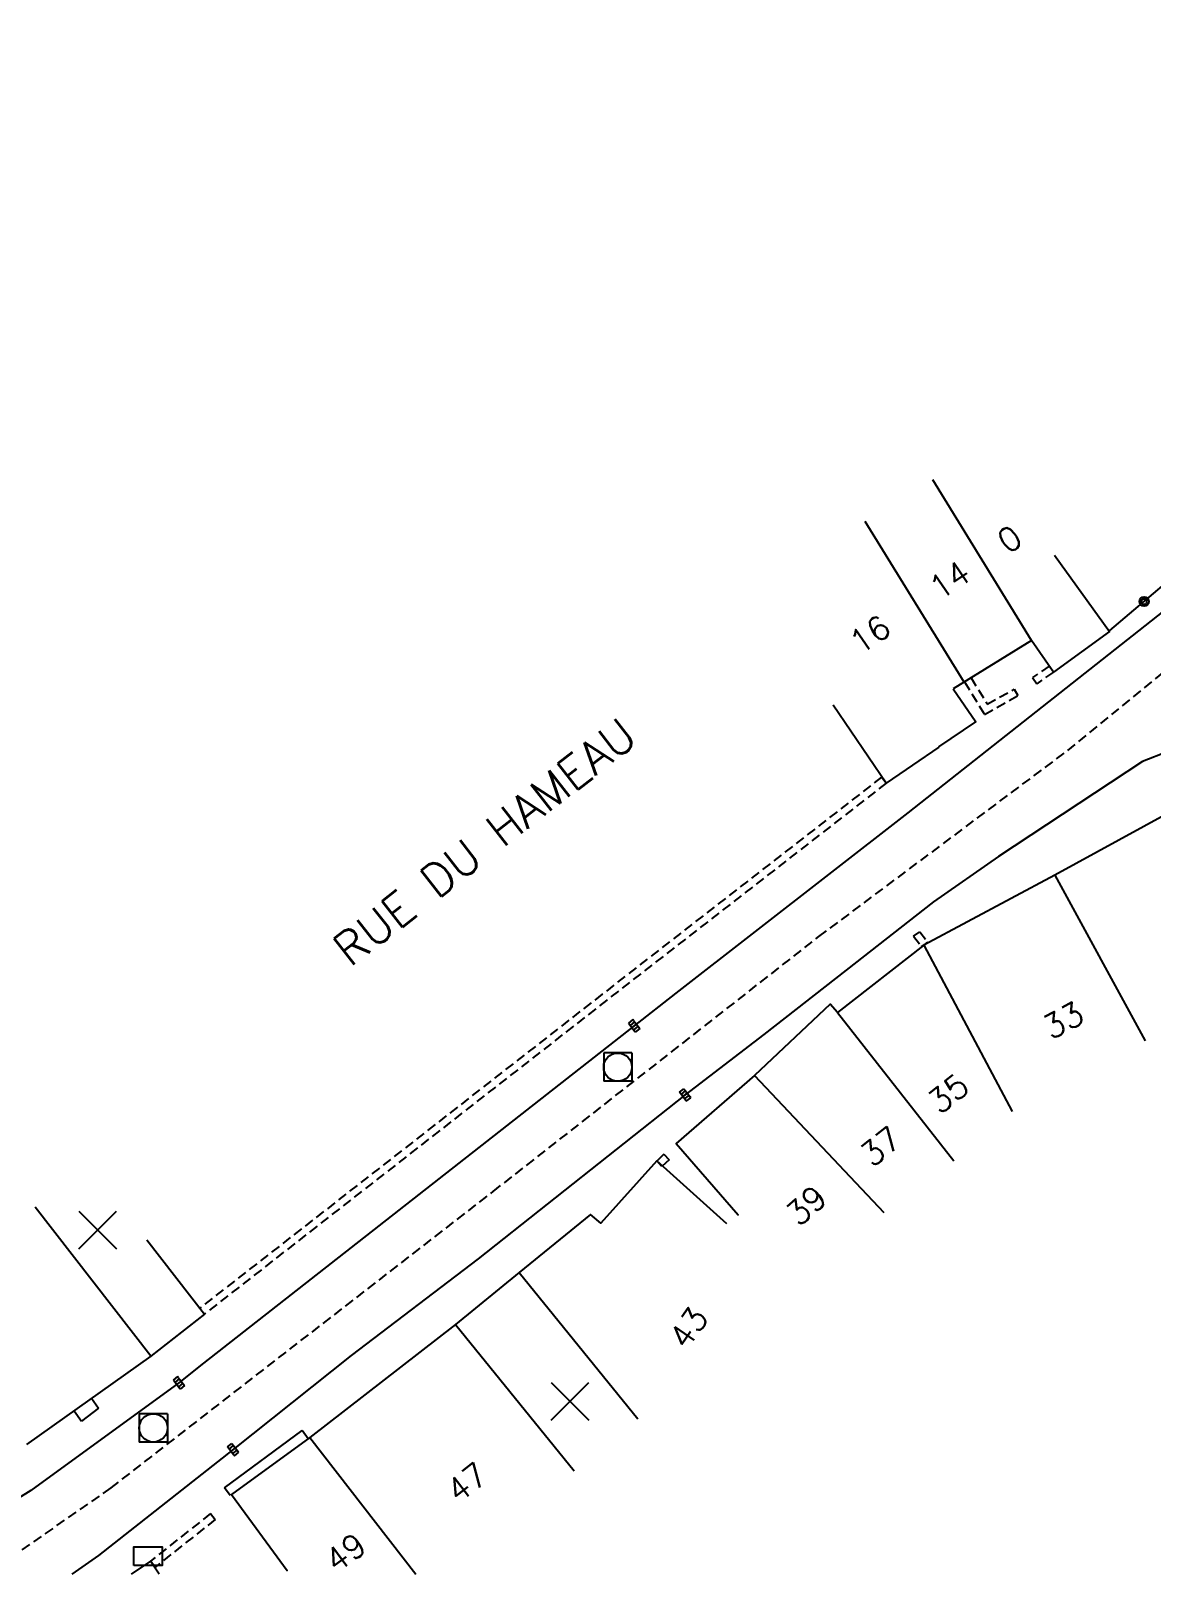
# Model space of a CAD drawing. Header units: millimetres. Extents: x 113000 to 114001, y 121999 to 123000.
# Drawn here: x 113572 to 113631.4, y 122000 to 122081.9 of the extents above; entities that cross this region are included whole.
import ezdxf
from ezdxf.enums import TextEntityAlignment as Align

# ---------------------------------------------------------------- set-up
doc = ezdxf.new("R2010")
doc.units = ezdxf.units.MM
doc.linetypes.add('DASHED', pattern=[0.75, 0.5, -0.25])
doc.layers.get('0').update_dxf_attribs({"linetype": 'CONTINUOUS'})
for name, color, linetype in [('W0001', 6, 'DASHED'), ('W0008', 7, 'CONTINUOUS'), ('W0100', 7, 'CONTINUOUS'), ('W0105', 7, 'CONTINUOUS'), ('W0112', 1, 'DASHED'), ('W0322', 7, 'CONTINUOUS'), ('W0400', 7, 'CONTINUOUS'), ('W0420', 7, 'CONTINUOUS'), ('W0989', 7, 'CONTINUOUS'), ('W0991', 7, 'CONTINUOUS'), ('W1102', 7, 'CONTINUOUS'), ('W1471', 7, 'CONTINUOUS')]:
    doc.layers.add(name, color=color, linetype=linetype)
doc.styles.get("Standard").update_dxf_attribs({"font": 'romans.shx', "width": 0.85})

# ---------------------------------------------------------------- blocks, each defined once
blk = doc.blocks.new('t322o')
at = {"color": 0, "linetype": 'Continuous'}
for radius in [0.25, 0.15]:
    blk.add_circle((0, 0), radius, dxfattribs=at)
blk = doc.blocks.new('T400')
for p, q in [((-0.15, 0.3), (0.15, 0.3)), ((-0.15, -0.25), (-0.15, 0.3)), ((-0.15, 0.15), (0.15, 0.15)), ((-0.15, 0), (0.15, 0)), ((0.15, 0.3), (0.15, -0.25)), ((-0.15, -0.15), (0.15, -0.15)), ((-0.15, -0.25), (-0.15, -0.3)), ((-0.15, -0.3), (0.15, -0.3)), ((0.15, -0.3), (0.15, -0.25))]:
    blk.add_line(p, q)
blk = doc.blocks.new('T420')
for p, q in [((0.75, 0.75), (-0.75, 0.75)), ((-0.75, 0.75), (-0.75, -0.75)), ((0.75, 0.75), (0.75, -0.75)), ((0.75, -0.75), (-0.75, -0.75))]:
    blk.add_line(p, q)
blk.add_ellipse((0, 0), major_axis=(-0.53, 0.53), ratio=1, start_param=3.926991, end_param=10.210176)
blk = doc.blocks.new('t991o')
at = {"color": 0, "linetype": 'Continuous'}
for p, q in [((-1, 1), (1, -1)), ((-1, -1), (1, 1))]:
    blk.add_line(p, q, dxfattribs=at)
blk = doc.blocks.new('T1471')
at = {"color": 0, "linetype": 'Continuous', "flags": 128}
blk.add_lwpolyline([(-0.75, -0.5), (-0.75, 0.5), (0.75, 0.5), (0.75, -0.5), (-0.75, -0.5)], dxfattribs=at)

msp = doc.modelspace()

# ---------------------------------------------------------------- linework, layer by layer
at = {"layer": 'W0001'}
msp.add_lwpolyline([(113569.647, 122000), (113576.214, 122004.573), (113596.497, 122020.301), (113613.78, 122033.821), (113627, 122043.698), (113643.491, 122057.177), (113671.276, 122079.886), (113690.291, 122095.517), (113705.177, 122108.057), (113712.117, 122114.622), (113717.99, 122122.376), (113728.179, 122141.289), (113742.033, 122166.742), (113750.664, 122182.567)], dxfattribs=at)
at = {"layer": 'W0008'}
for points in [[(113700.405, 122107.102), (113687.283, 122096.397), (113675.136, 122086.307), (113662.243, 122075.748), (113649.774, 122065.525), (113643.849, 122060.762), (113642.101, 122059.332), (113637.816, 122055.772), (113635.603, 122053.872), (113618.496, 122040.393), (113606.186, 122030.817), (113603.973, 122029.088), (113581.112, 122011.198), (113579.812, 122010.149), (113571.959, 122004.43), (113564.786, 122000)], [(113635.637, 122000), (113636.478, 122011.271), (113636.794, 122015.712), (113637.9, 122031.182), (113638.151, 122034.916), (113638.039, 122037.698), (113637.191, 122041.328), (113636.861, 122042.007), (113635.967, 122042.897), (113634.903, 122043.453), (113633.83, 122043.74), (113632.326, 122043.647), (113630.966, 122043.118), (113623.308, 122038.064), (113619.864, 122035.673), (113615.232, 122032.044), (113610.862, 122028.625), (113606.68, 122025.422), (113595.705, 122016.723), (113588.958, 122011.591), (113582.693, 122006.607), (113575.542, 122000.992), (113574.138, 122000)]]:
    msp.add_lwpolyline(points, dxfattribs=at)
at = {"layer": 'W0100'}
for p, q in [((113620.908, 122046.972), (113622.105, 122045.212)), ((113608.898, 122018.579), (113605.183, 122021.925))]:
    msp.add_line(p, q, dxfattribs=at)
for points in [[(113626.281, 122054.053), (113629.209, 122050), (113626.229, 122047.847), (113625.075, 122049.539), (113620.908, 122046.972)], [(113620.154, 122043.879), (113617.358, 122041.97), (113614.538, 122046.098), (113614.538, 122046.098), (113614.538, 122046.098), (113614.538, 122046.098), (113614.538, 122046.098), (113614.538, 122046.098), (113614.538, 122046.098), (113614.538, 122046.098), (113614.538, 122046.098), (113614.538, 122046.098), (113614.538, 122046.098), (113614.538, 122046.098), (113614.538, 122046.098), (113614.538, 122046.098), (113614.538, 122046.098), (113614.538, 122046.098), (113614.538, 122046.098), (113614.538, 122046.098), (113614.538, 122046.098), (113614.538, 122046.098), (113614.538, 122046.098), (113614.538, 122046.098), (113614.538, 122046.098), (113614.538, 122046.098), (113614.538, 122046.098), (113614.538, 122046.098), (113614.538, 122046.098), (113614.538, 122046.098), (113614.538, 122046.098), (113614.538, 122046.098), (113614.538, 122046.098), (113614.538, 122046.098), (113614.538, 122046.098), (113614.538, 122046.098), (113614.538, 122046.098), (113614.538, 122046.098), (113614.538, 122046.098), (113614.538, 122046.098), (113614.538, 122046.098), (113614.538, 122046.098), (113614.538, 122046.098), (113614.538, 122046.098), (113614.538, 122046.098), (113614.538, 122046.098), (113614.538, 122046.098), (113614.538, 122046.098), (113614.538, 122046.098), (113614.538, 122046.098), (113614.538, 122046.098), (113614.538, 122046.098), (113614.538, 122046.098), (113614.538, 122046.098), (113614.538, 122046.098), (113614.538, 122046.098), (113614.538, 122046.098), (113614.538, 122046.098), (113614.538, 122046.098), (113614.538, 122046.098), (113614.538, 122046.098), (113614.538, 122046.098), (113614.538, 122046.098), (113614.538, 122046.098), (113614.538, 122046.098), (113614.538, 122046.098), (113614.538, 122046.098), (113614.538, 122046.098), (113614.538, 122046.098), (113614.538, 122046.098), (113614.538, 122046.098), (113614.538, 122046.098), (113614.538, 122046.098), (113614.538, 122046.098), (113614.538, 122046.098), (113614.538, 122046.098), (113614.538, 122046.098), (113614.538, 122046.098), (113614.538, 122046.098), (113614.538, 122046.098), (113614.538, 122046.098), (113614.538, 122046.098), (113614.538, 122046.098), (113614.538, 122046.098), (113614.538, 122046.098), (113614.538, 122046.098), (113614.538, 122046.098), (113614.538, 122046.098), (113614.538, 122046.098), (113614.538, 122046.098), (113614.538, 122046.098), (113614.538, 122046.098), (113614.538, 122046.098), (113614.538, 122046.098), (113614.538, 122046.098), (113614.538, 122046.098), (113614.538, 122046.098), (113614.538, 122046.098), (113614.538, 122046.098), (113614.538, 122046.098), (113614.538, 122046.098), (113614.538, 122046.098), (113614.538, 122046.098), (113614.538, 122046.098), (113614.538, 122046.098), (113614.538, 122046.098), (113614.538, 122046.098), (113614.538, 122046.098), (113614.538, 122046.098), (113614.538, 122046.098), (113614.538, 122046.098), (113614.538, 122046.098), (113614.538, 122046.098), (113614.538, 122046.098), (113614.538, 122046.098)], [(113620.152, 122043.883), (113622.105, 122045.212), (113622.105, 122045.212), (113622.105, 122045.212), (113622.105, 122045.212), (113622.105, 122045.212), (113622.105, 122045.212), (113622.105, 122045.212), (113622.105, 122045.212), (113622.105, 122045.212), (113622.105, 122045.212), (113622.105, 122045.212), (113622.105, 122045.212), (113622.105, 122045.212), (113622.105, 122045.212), (113622.105, 122045.212), (113622.105, 122045.212), (113622.105, 122045.212), (113622.105, 122045.212), (113622.105, 122045.212), (113622.105, 122045.212), (113622.105, 122045.212), (113622.105, 122045.212), (113622.105, 122045.212), (113622.105, 122045.212), (113622.105, 122045.212), (113622.105, 122045.212), (113622.105, 122045.212), (113622.105, 122045.212), (113622.105, 122045.212), (113622.105, 122045.212), (113622.105, 122045.212), (113622.105, 122045.212), (113622.105, 122045.212), (113622.105, 122045.212), (113622.105, 122045.212), (113622.105, 122045.212), (113622.105, 122045.212), (113622.105, 122045.212), (113622.105, 122045.212), (113622.105, 122045.212), (113622.105, 122045.212), (113622.105, 122045.212), (113622.105, 122045.212), (113622.105, 122045.212), (113622.105, 122045.212), (113622.105, 122045.212), (113622.105, 122045.212), (113622.105, 122045.212), (113622.105, 122045.212), (113622.105, 122045.212), (113622.105, 122045.212), (113622.105, 122045.212), (113622.105, 122045.212), (113622.105, 122045.212), (113622.105, 122045.212), (113622.105, 122045.212), (113622.105, 122045.212), (113622.105, 122045.212), (113622.105, 122045.212), (113622.105, 122045.212), (113622.105, 122045.212), (113622.105, 122045.212), (113622.105, 122045.212), (113622.105, 122045.212), (113622.105, 122045.212), (113622.105, 122045.212), (113622.105, 122045.212), (113622.105, 122045.212), (113622.105, 122045.212), (113622.105, 122045.212), (113622.105, 122045.212), (113622.105, 122045.212), (113622.105, 122045.212), (113622.105, 122045.212), (113622.105, 122045.212), (113622.105, 122045.212), (113622.105, 122045.212), (113622.105, 122045.212), (113622.105, 122045.212), (113622.105, 122045.212), (113622.105, 122045.212), (113622.105, 122045.212), (113622.105, 122045.212), (113622.105, 122045.212), (113622.105, 122045.212), (113622.105, 122045.212), (113622.105, 122045.212), (113622.105, 122045.212), (113622.105, 122045.212), (113622.105, 122045.212), (113622.105, 122045.212), (113622.105, 122045.212), (113622.105, 122045.212), (113622.105, 122045.212), (113622.105, 122045.212), (113622.105, 122045.212), (113622.105, 122045.212), (113622.105, 122045.212), (113622.105, 122045.212), (113622.105, 122045.212), (113622.105, 122045.212), (113622.105, 122045.212), (113622.105, 122045.212), (113622.105, 122045.212), (113622.105, 122045.212), (113622.105, 122045.212), (113622.105, 122045.212), (113622.105, 122045.212), (113622.105, 122045.212), (113622.105, 122045.212), (113622.105, 122045.212), (113622.105, 122045.212), (113622.105, 122045.212), (113622.105, 122045.212), (113622.105, 122045.212), (113622.105, 122045.212), (113622.105, 122045.212), (113622.105, 122045.212), (113622.105, 122045.212)], [(113634.423, 122041.516), (113626.3, 122037.073), (113619.345, 122033.375), (113614.775, 122029.793), (113614.379, 122030.229), (113610.374, 122026.461), (113606.216, 122022.837), (113609.501, 122019.068), (113609.501, 122019.068), (113609.501, 122019.068), (113609.501, 122019.068), (113609.501, 122019.068), (113609.501, 122019.068), (113609.501, 122019.068), (113609.501, 122019.068), (113609.501, 122019.068), (113609.501, 122019.068), (113609.501, 122019.068), (113609.501, 122019.068), (113609.501, 122019.068), (113609.501, 122019.068), (113609.501, 122019.068), (113609.501, 122019.068), (113609.501, 122019.068), (113609.501, 122019.068), (113609.501, 122019.068), (113609.501, 122019.068), (113609.501, 122019.068), (113609.501, 122019.068), (113609.501, 122019.068), (113609.501, 122019.068), (113609.501, 122019.068), (113609.501, 122019.068), (113609.501, 122019.068), (113609.501, 122019.068), (113609.501, 122019.068), (113609.501, 122019.068), (113609.501, 122019.068), (113609.501, 122019.068), (113609.501, 122019.068), (113609.501, 122019.068), (113609.501, 122019.068), (113609.501, 122019.068), (113609.501, 122019.068), (113609.501, 122019.068), (113609.501, 122019.068), (113609.501, 122019.068), (113609.501, 122019.068), (113609.501, 122019.068), (113609.501, 122019.068), (113609.501, 122019.068), (113609.501, 122019.068), (113609.501, 122019.068), (113609.501, 122019.068), (113609.501, 122019.068), (113609.501, 122019.068), (113609.501, 122019.068), (113609.501, 122019.068), (113609.501, 122019.068), (113609.501, 122019.068), (113609.501, 122019.068), (113609.501, 122019.068), (113609.501, 122019.068), (113609.501, 122019.068), (113609.501, 122019.068), (113609.501, 122019.068), (113609.501, 122019.068), (113609.501, 122019.068), (113609.501, 122019.068), (113609.501, 122019.068), (113609.501, 122019.068), (113609.501, 122019.068), (113609.501, 122019.068), (113609.501, 122019.068), (113609.501, 122019.068), (113609.501, 122019.068), (113609.501, 122019.068), (113609.501, 122019.068), (113609.501, 122019.068), (113609.501, 122019.068), (113609.501, 122019.068), (113609.501, 122019.068), (113609.501, 122019.068), (113609.501, 122019.068), (113609.501, 122019.068), (113609.501, 122019.068), (113609.501, 122019.068), (113609.501, 122019.068), (113609.501, 122019.068), (113609.501, 122019.068), (113609.501, 122019.068), (113609.501, 122019.068), (113609.501, 122019.068), (113609.501, 122019.068), (113609.501, 122019.068), (113609.501, 122019.068), (113609.501, 122019.068), (113609.501, 122019.068), (113609.501, 122019.068), (113609.501, 122019.068), (113609.501, 122019.068), (113609.501, 122019.068), (113609.501, 122019.068), (113609.501, 122019.068), (113609.501, 122019.068), (113609.501, 122019.068), (113609.501, 122019.068), (113609.501, 122019.068), (113609.501, 122019.068), (113609.501, 122019.068), (113609.501, 122019.068), (113609.501, 122019.068), (113609.501, 122019.068), (113609.501, 122019.068), (113609.501, 122019.068)], [(113605.183, 122021.925), (113602.21, 122018.624), (113601.658, 122019.072), (113597.875, 122016), (113594.489, 122013.25), (113586.761, 122007.249), (113582.613, 122004.232), (113585.554, 122000.188), (113585.554, 122000.188), (113585.554, 122000.188), (113585.554, 122000.188), (113585.554, 122000.188), (113585.554, 122000.188), (113585.554, 122000.188), (113585.554, 122000.188), (113585.554, 122000.188), (113585.554, 122000.188), (113585.554, 122000.188), (113585.554, 122000.188), (113585.554, 122000.188), (113585.554, 122000.188), (113585.554, 122000.188), (113585.554, 122000.188), (113585.554, 122000.188), (113585.554, 122000.188), (113585.554, 122000.188), (113585.554, 122000.188), (113585.554, 122000.188), (113585.554, 122000.188), (113585.554, 122000.188), (113585.554, 122000.188), (113585.554, 122000.188), (113585.554, 122000.188), (113585.554, 122000.188), (113585.554, 122000.188), (113585.554, 122000.188), (113585.554, 122000.188), (113585.554, 122000.188), (113585.554, 122000.188), (113585.554, 122000.188), (113585.554, 122000.188), (113585.554, 122000.188), (113585.554, 122000.188), (113585.554, 122000.188), (113585.554, 122000.188), (113585.554, 122000.188), (113585.554, 122000.188), (113585.554, 122000.188), (113585.554, 122000.188), (113585.554, 122000.188), (113585.554, 122000.188), (113585.554, 122000.188), (113585.554, 122000.188), (113585.554, 122000.188), (113585.554, 122000.188), (113585.554, 122000.188), (113585.554, 122000.188), (113585.554, 122000.188), (113585.554, 122000.188), (113585.554, 122000.188), (113585.554, 122000.188), (113585.554, 122000.188), (113585.554, 122000.188), (113585.554, 122000.188), (113585.554, 122000.188), (113585.554, 122000.188), (113585.554, 122000.188), (113585.554, 122000.188), (113585.554, 122000.188), (113585.554, 122000.188), (113585.554, 122000.188), (113585.554, 122000.188), (113585.554, 122000.188), (113585.554, 122000.188), (113585.554, 122000.188), (113585.554, 122000.188), (113585.554, 122000.188), (113585.554, 122000.188), (113585.554, 122000.188), (113585.554, 122000.188), (113585.554, 122000.188), (113585.554, 122000.188), (113585.554, 122000.188), (113585.554, 122000.188), (113585.554, 122000.188), (113585.554, 122000.188), (113585.554, 122000.188), (113585.554, 122000.188), (113585.554, 122000.188), (113585.554, 122000.188), (113585.554, 122000.188), (113585.554, 122000.188), (113585.554, 122000.188), (113585.554, 122000.188), (113585.554, 122000.188), (113585.554, 122000.188), (113585.554, 122000.188), (113585.554, 122000.188), (113585.554, 122000.188), (113585.554, 122000.188), (113585.554, 122000.188), (113585.554, 122000.188), (113585.554, 122000.188), (113585.554, 122000.188), (113585.554, 122000.188), (113585.554, 122000.188), (113585.554, 122000.188), (113585.554, 122000.188), (113585.554, 122000.188), (113585.554, 122000.188), (113585.554, 122000.188), (113585.554, 122000.188), (113585.554, 122000.188), (113585.554, 122000.188), (113585.554, 122000.188), (113585.554, 122000.188), (113585.554, 122000.188), (113585.554, 122000.188)], [(113578.107, 122017.738), (113581.176, 122013.79), (113578.318, 122011.568), (113571.734, 122006.875)], [(113578.776, 122000), (113578.312, 122000.691), (113577.282, 122000)]]:
    msp.add_lwpolyline(points, dxfattribs=at)
at = {"layer": 'W0105'}
for p, q in [((113575.18, 122009.331), (113575.554, 122008.806)), ((113574.25, 122008.668), (113574.646, 122008.113)), ((113575.554, 122008.806), (113574.646, 122008.113)), ((113582.235, 122004.57), (113586.358, 122007.614)), ((113586.671, 122007.184), (113586.358, 122007.614)), ((113582.527, 122004.169), (113582.235, 122004.57))]:
    msp.add_line(p, q, dxfattribs=at)
at = {"layer": 'W0112'}
for points in [[(113621.858, 122047.548), (113622.717, 122046.146), (113624.143, 122046.954), (113624.34, 122046.605), (113624.34, 122046.605), (113624.34, 122046.605), (113624.34, 122046.605), (113624.34, 122046.605), (113624.34, 122046.605), (113624.34, 122046.605), (113624.34, 122046.605), (113624.34, 122046.605), (113624.34, 122046.605), (113624.34, 122046.605), (113624.34, 122046.605), (113624.34, 122046.605), (113624.34, 122046.605), (113624.34, 122046.605), (113624.34, 122046.605), (113624.34, 122046.605), (113624.34, 122046.605), (113624.34, 122046.605), (113624.34, 122046.605), (113624.34, 122046.605), (113624.34, 122046.605), (113624.34, 122046.605), (113624.34, 122046.605), (113624.34, 122046.605), (113624.34, 122046.605), (113624.34, 122046.605), (113624.34, 122046.605), (113624.34, 122046.605), (113624.34, 122046.605), (113624.34, 122046.605), (113624.34, 122046.605), (113624.34, 122046.605), (113624.34, 122046.605), (113624.34, 122046.605), (113624.34, 122046.605), (113624.34, 122046.605), (113624.34, 122046.605), (113624.34, 122046.605), (113624.34, 122046.605), (113624.34, 122046.605), (113624.34, 122046.605), (113624.34, 122046.605), (113624.34, 122046.605), (113624.34, 122046.605), (113624.34, 122046.605), (113624.34, 122046.605), (113624.34, 122046.605), (113624.34, 122046.605), (113624.34, 122046.605), (113624.34, 122046.605), (113624.34, 122046.605), (113624.34, 122046.605), (113624.34, 122046.605), (113624.34, 122046.605), (113624.34, 122046.605), (113624.34, 122046.605), (113624.34, 122046.605), (113624.34, 122046.605), (113624.34, 122046.605), (113624.34, 122046.605), (113624.34, 122046.605), (113624.34, 122046.605), (113624.34, 122046.605), (113624.34, 122046.605), (113624.34, 122046.605), (113624.34, 122046.605), (113624.34, 122046.605), (113624.34, 122046.605), (113624.34, 122046.605), (113624.34, 122046.605), (113624.34, 122046.605), (113624.34, 122046.605), (113624.34, 122046.605), (113624.34, 122046.605), (113624.34, 122046.605), (113624.34, 122046.605), (113624.34, 122046.605), (113624.34, 122046.605), (113624.34, 122046.605), (113624.34, 122046.605), (113624.34, 122046.605), (113624.34, 122046.605), (113624.34, 122046.605), (113624.34, 122046.605), (113624.34, 122046.605), (113624.34, 122046.605), (113624.34, 122046.605), (113624.34, 122046.605), (113624.34, 122046.605), (113624.34, 122046.605), (113624.34, 122046.605), (113624.34, 122046.605), (113624.34, 122046.605), (113624.34, 122046.605), (113624.34, 122046.605), (113624.34, 122046.605), (113624.34, 122046.605), (113624.34, 122046.605), (113624.34, 122046.605), (113624.34, 122046.605), (113624.34, 122046.605), (113624.34, 122046.605), (113624.34, 122046.605), (113624.34, 122046.605), (113624.34, 122046.605), (113624.34, 122046.605), (113624.34, 122046.605), (113624.34, 122046.605), (113624.34, 122046.605), (113624.34, 122046.605), (113624.34, 122046.605), (113624.34, 122046.605), (113624.34, 122046.605), (113624.34, 122046.605), (113624.34, 122046.605)], [(113626.23, 122047.844), (113626.005, 122048.175), (113625.118, 122047.569), (113625.344, 122047.239), (113625.344, 122047.239), (113625.344, 122047.239), (113625.344, 122047.239), (113625.344, 122047.239), (113625.344, 122047.239), (113625.344, 122047.239), (113625.344, 122047.239), (113625.344, 122047.239), (113625.344, 122047.239), (113625.344, 122047.239), (113625.344, 122047.239), (113625.344, 122047.239), (113625.344, 122047.239), (113625.344, 122047.239), (113625.344, 122047.239), (113625.344, 122047.239), (113625.344, 122047.239), (113625.344, 122047.239), (113625.344, 122047.239), (113625.344, 122047.239), (113625.344, 122047.239), (113625.344, 122047.239), (113625.344, 122047.239), (113625.344, 122047.239), (113625.344, 122047.239), (113625.344, 122047.239), (113625.344, 122047.239), (113625.344, 122047.239), (113625.344, 122047.239), (113625.344, 122047.239), (113625.344, 122047.239), (113625.344, 122047.239), (113625.344, 122047.239), (113625.344, 122047.239), (113625.344, 122047.239), (113625.344, 122047.239), (113625.344, 122047.239), (113625.344, 122047.239), (113625.344, 122047.239), (113625.344, 122047.239), (113625.344, 122047.239), (113625.344, 122047.239), (113625.344, 122047.239), (113625.344, 122047.239), (113625.344, 122047.239), (113625.344, 122047.239), (113625.344, 122047.239), (113625.344, 122047.239), (113625.344, 122047.239), (113625.344, 122047.239), (113625.344, 122047.239), (113625.344, 122047.239), (113625.344, 122047.239), (113625.344, 122047.239), (113625.344, 122047.239), (113625.344, 122047.239), (113625.344, 122047.239), (113625.344, 122047.239), (113625.344, 122047.239), (113625.344, 122047.239), (113625.344, 122047.239), (113625.344, 122047.239), (113625.344, 122047.239), (113625.344, 122047.239), (113625.344, 122047.239), (113625.344, 122047.239), (113625.344, 122047.239), (113625.344, 122047.239), (113625.344, 122047.239), (113625.344, 122047.239), (113625.344, 122047.239), (113625.344, 122047.239), (113625.344, 122047.239), (113625.344, 122047.239), (113625.344, 122047.239), (113625.344, 122047.239), (113625.344, 122047.239), (113625.344, 122047.239), (113625.344, 122047.239), (113625.344, 122047.239), (113625.344, 122047.239), (113625.344, 122047.239), (113625.344, 122047.239), (113625.344, 122047.239), (113625.344, 122047.239), (113625.344, 122047.239), (113625.344, 122047.239), (113625.344, 122047.239), (113625.344, 122047.239), (113625.344, 122047.239), (113625.344, 122047.239), (113625.344, 122047.239), (113625.344, 122047.239), (113625.344, 122047.239), (113625.344, 122047.239), (113625.344, 122047.239), (113625.344, 122047.239), (113625.344, 122047.239), (113625.344, 122047.239), (113625.344, 122047.239), (113625.344, 122047.239), (113625.344, 122047.239), (113625.344, 122047.239), (113625.344, 122047.239), (113625.344, 122047.239), (113625.344, 122047.239), (113625.344, 122047.239), (113625.344, 122047.239), (113625.344, 122047.239), (113625.344, 122047.239), (113625.344, 122047.239), (113625.344, 122047.239), (113625.344, 122047.239), (113625.344, 122047.239), (113625.344, 122047.239), (113625.344, 122047.239)], [(113626.23, 122047.844), (113625.344, 122047.239), (113625.344, 122047.239), (113625.344, 122047.239), (113625.344, 122047.239), (113625.344, 122047.239), (113625.344, 122047.239), (113625.344, 122047.239), (113625.344, 122047.239), (113625.344, 122047.239), (113625.344, 122047.239), (113625.344, 122047.239), (113625.344, 122047.239), (113625.344, 122047.239), (113625.344, 122047.239), (113625.344, 122047.239), (113625.344, 122047.239), (113625.344, 122047.239), (113625.344, 122047.239), (113625.344, 122047.239), (113625.344, 122047.239), (113625.344, 122047.239), (113625.344, 122047.239), (113625.344, 122047.239), (113625.344, 122047.239), (113625.344, 122047.239), (113625.344, 122047.239), (113625.344, 122047.239), (113625.344, 122047.239), (113625.344, 122047.239), (113625.344, 122047.239), (113625.344, 122047.239), (113625.344, 122047.239), (113625.344, 122047.239), (113625.344, 122047.239), (113625.344, 122047.239), (113625.344, 122047.239), (113625.344, 122047.239), (113625.344, 122047.239), (113625.344, 122047.239), (113625.344, 122047.239), (113625.344, 122047.239), (113625.344, 122047.239), (113625.344, 122047.239), (113625.344, 122047.239), (113625.344, 122047.239), (113625.344, 122047.239), (113625.344, 122047.239), (113625.344, 122047.239), (113625.344, 122047.239), (113625.344, 122047.239), (113625.344, 122047.239), (113625.344, 122047.239), (113625.344, 122047.239), (113625.344, 122047.239), (113625.344, 122047.239), (113625.344, 122047.239), (113625.344, 122047.239), (113625.344, 122047.239), (113625.344, 122047.239), (113625.344, 122047.239), (113625.344, 122047.239), (113625.344, 122047.239), (113625.344, 122047.239), (113625.344, 122047.239), (113625.344, 122047.239), (113625.344, 122047.239), (113625.344, 122047.239), (113625.344, 122047.239), (113625.344, 122047.239), (113625.344, 122047.239), (113625.344, 122047.239), (113625.344, 122047.239), (113625.344, 122047.239), (113625.344, 122047.239), (113625.344, 122047.239), (113625.344, 122047.239), (113625.344, 122047.239), (113625.344, 122047.239), (113625.344, 122047.239), (113625.344, 122047.239), (113625.344, 122047.239), (113625.344, 122047.239), (113625.344, 122047.239), (113625.344, 122047.239), (113625.344, 122047.239), (113625.344, 122047.239), (113625.344, 122047.239), (113625.344, 122047.239), (113625.344, 122047.239), (113625.344, 122047.239), (113625.344, 122047.239), (113625.344, 122047.239), (113625.344, 122047.239), (113625.344, 122047.239), (113625.344, 122047.239), (113625.344, 122047.239), (113625.344, 122047.239), (113625.344, 122047.239), (113625.344, 122047.239), (113625.344, 122047.239), (113625.344, 122047.239), (113625.344, 122047.239), (113625.344, 122047.239), (113625.344, 122047.239), (113625.344, 122047.239), (113625.344, 122047.239), (113625.344, 122047.239), (113625.344, 122047.239), (113625.344, 122047.239), (113625.344, 122047.239), (113625.344, 122047.239), (113625.344, 122047.239), (113625.344, 122047.239), (113625.344, 122047.239), (113625.344, 122047.239), (113625.344, 122047.239), (113625.344, 122047.239), (113625.344, 122047.239), (113625.344, 122047.239)], [(113621.514, 122047.344), (113622.577, 122045.608), (113624.34, 122046.605), (113624.34, 122046.605), (113624.34, 122046.605), (113624.34, 122046.605), (113624.34, 122046.605), (113624.34, 122046.605), (113624.34, 122046.605), (113624.34, 122046.605), (113624.34, 122046.605), (113624.34, 122046.605), (113624.34, 122046.605), (113624.34, 122046.605), (113624.34, 122046.605), (113624.34, 122046.605), (113624.34, 122046.605), (113624.34, 122046.605), (113624.34, 122046.605), (113624.34, 122046.605), (113624.34, 122046.605), (113624.34, 122046.605), (113624.34, 122046.605), (113624.34, 122046.605), (113624.34, 122046.605), (113624.34, 122046.605), (113624.34, 122046.605), (113624.34, 122046.605), (113624.34, 122046.605), (113624.34, 122046.605), (113624.34, 122046.605), (113624.34, 122046.605), (113624.34, 122046.605), (113624.34, 122046.605), (113624.34, 122046.605), (113624.34, 122046.605), (113624.34, 122046.605), (113624.34, 122046.605), (113624.34, 122046.605), (113624.34, 122046.605), (113624.34, 122046.605), (113624.34, 122046.605), (113624.34, 122046.605), (113624.34, 122046.605), (113624.34, 122046.605), (113624.34, 122046.605), (113624.34, 122046.605), (113624.34, 122046.605), (113624.34, 122046.605), (113624.34, 122046.605), (113624.34, 122046.605), (113624.34, 122046.605), (113624.34, 122046.605), (113624.34, 122046.605), (113624.34, 122046.605), (113624.34, 122046.605), (113624.34, 122046.605), (113624.34, 122046.605), (113624.34, 122046.605), (113624.34, 122046.605), (113624.34, 122046.605), (113624.34, 122046.605), (113624.34, 122046.605), (113624.34, 122046.605), (113624.34, 122046.605), (113624.34, 122046.605), (113624.34, 122046.605), (113624.34, 122046.605), (113624.34, 122046.605), (113624.34, 122046.605), (113624.34, 122046.605), (113624.34, 122046.605), (113624.34, 122046.605), (113624.34, 122046.605), (113624.34, 122046.605), (113624.34, 122046.605), (113624.34, 122046.605), (113624.34, 122046.605), (113624.34, 122046.605), (113624.34, 122046.605), (113624.34, 122046.605), (113624.34, 122046.605), (113624.34, 122046.605), (113624.34, 122046.605), (113624.34, 122046.605), (113624.34, 122046.605), (113624.34, 122046.605), (113624.34, 122046.605), (113624.34, 122046.605), (113624.34, 122046.605), (113624.34, 122046.605), (113624.34, 122046.605), (113624.34, 122046.605), (113624.34, 122046.605), (113624.34, 122046.605), (113624.34, 122046.605), (113624.34, 122046.605), (113624.34, 122046.605), (113624.34, 122046.605), (113624.34, 122046.605), (113624.34, 122046.605), (113624.34, 122046.605), (113624.34, 122046.605), (113624.34, 122046.605), (113624.34, 122046.605), (113624.34, 122046.605), (113624.34, 122046.605), (113624.34, 122046.605), (113624.34, 122046.605), (113624.34, 122046.605), (113624.34, 122046.605), (113624.34, 122046.605), (113624.34, 122046.605), (113624.34, 122046.605), (113624.34, 122046.605), (113624.34, 122046.605), (113624.34, 122046.605), (113624.34, 122046.605), (113624.34, 122046.605), (113624.34, 122046.605)], [(113617.359, 122041.968), (113617.114, 122042.284), (113602.282, 122030.764), (113580.926, 122014.111), (113581.172, 122013.796), (113581.172, 122013.796), (113581.172, 122013.796), (113581.172, 122013.796), (113581.172, 122013.796), (113581.172, 122013.796), (113581.172, 122013.796), (113581.172, 122013.796), (113581.172, 122013.796), (113581.172, 122013.796), (113581.172, 122013.796), (113581.172, 122013.796), (113581.172, 122013.796), (113581.172, 122013.796), (113581.172, 122013.796), (113581.172, 122013.796), (113581.172, 122013.796), (113581.172, 122013.796), (113581.172, 122013.796), (113581.172, 122013.796), (113581.172, 122013.796), (113581.172, 122013.796), (113581.172, 122013.796), (113581.172, 122013.796), (113581.172, 122013.796), (113581.172, 122013.796), (113581.172, 122013.796), (113581.172, 122013.796), (113581.172, 122013.796), (113581.172, 122013.796), (113581.172, 122013.796), (113581.172, 122013.796), (113581.172, 122013.796), (113581.172, 122013.796), (113581.172, 122013.796), (113581.172, 122013.796), (113581.172, 122013.796), (113581.172, 122013.796), (113581.172, 122013.796), (113581.172, 122013.796), (113581.172, 122013.796), (113581.172, 122013.796), (113581.172, 122013.796), (113581.172, 122013.796), (113581.172, 122013.796), (113581.172, 122013.796), (113581.172, 122013.796), (113581.172, 122013.796), (113581.172, 122013.796), (113581.172, 122013.796), (113581.172, 122013.796), (113581.172, 122013.796), (113581.172, 122013.796), (113581.172, 122013.796), (113581.172, 122013.796), (113581.172, 122013.796), (113581.172, 122013.796), (113581.172, 122013.796), (113581.172, 122013.796), (113581.172, 122013.796), (113581.172, 122013.796), (113581.172, 122013.796), (113581.172, 122013.796), (113581.172, 122013.796), (113581.172, 122013.796), (113581.172, 122013.796), (113581.172, 122013.796), (113581.172, 122013.796), (113581.172, 122013.796), (113581.172, 122013.796), (113581.172, 122013.796), (113581.172, 122013.796), (113581.172, 122013.796), (113581.172, 122013.796), (113581.172, 122013.796), (113581.172, 122013.796), (113581.172, 122013.796), (113581.172, 122013.796), (113581.172, 122013.796), (113581.172, 122013.796), (113581.172, 122013.796), (113581.172, 122013.796), (113581.172, 122013.796), (113581.172, 122013.796), (113581.172, 122013.796), (113581.172, 122013.796), (113581.172, 122013.796), (113581.172, 122013.796), (113581.172, 122013.796), (113581.172, 122013.796), (113581.172, 122013.796), (113581.172, 122013.796), (113581.172, 122013.796), (113581.172, 122013.796), (113581.172, 122013.796), (113581.172, 122013.796), (113581.172, 122013.796), (113581.172, 122013.796), (113581.172, 122013.796), (113581.172, 122013.796), (113581.172, 122013.796), (113581.172, 122013.796), (113581.172, 122013.796), (113581.172, 122013.796), (113581.172, 122013.796), (113581.172, 122013.796), (113581.172, 122013.796), (113581.172, 122013.796), (113581.172, 122013.796), (113581.172, 122013.796), (113581.172, 122013.796), (113581.172, 122013.796), (113581.172, 122013.796), (113581.172, 122013.796), (113581.172, 122013.796), (113581.172, 122013.796)], [(113617.359, 122041.968), (113602.527, 122030.448), (113581.172, 122013.796), (113581.172, 122013.796), (113581.172, 122013.796), (113581.172, 122013.796), (113581.172, 122013.796), (113581.172, 122013.796), (113581.172, 122013.796), (113581.172, 122013.796), (113581.172, 122013.796), (113581.172, 122013.796), (113581.172, 122013.796), (113581.172, 122013.796), (113581.172, 122013.796), (113581.172, 122013.796), (113581.172, 122013.796), (113581.172, 122013.796), (113581.172, 122013.796), (113581.172, 122013.796), (113581.172, 122013.796), (113581.172, 122013.796), (113581.172, 122013.796), (113581.172, 122013.796), (113581.172, 122013.796), (113581.172, 122013.796), (113581.172, 122013.796), (113581.172, 122013.796), (113581.172, 122013.796), (113581.172, 122013.796), (113581.172, 122013.796), (113581.172, 122013.796), (113581.172, 122013.796), (113581.172, 122013.796), (113581.172, 122013.796), (113581.172, 122013.796), (113581.172, 122013.796), (113581.172, 122013.796), (113581.172, 122013.796), (113581.172, 122013.796), (113581.172, 122013.796), (113581.172, 122013.796), (113581.172, 122013.796), (113581.172, 122013.796), (113581.172, 122013.796), (113581.172, 122013.796), (113581.172, 122013.796), (113581.172, 122013.796), (113581.172, 122013.796), (113581.172, 122013.796), (113581.172, 122013.796), (113581.172, 122013.796), (113581.172, 122013.796), (113581.172, 122013.796), (113581.172, 122013.796), (113581.172, 122013.796), (113581.172, 122013.796), (113581.172, 122013.796), (113581.172, 122013.796), (113581.172, 122013.796), (113581.172, 122013.796), (113581.172, 122013.796), (113581.172, 122013.796), (113581.172, 122013.796), (113581.172, 122013.796), (113581.172, 122013.796), (113581.172, 122013.796), (113581.172, 122013.796), (113581.172, 122013.796), (113581.172, 122013.796), (113581.172, 122013.796), (113581.172, 122013.796), (113581.172, 122013.796), (113581.172, 122013.796), (113581.172, 122013.796), (113581.172, 122013.796), (113581.172, 122013.796), (113581.172, 122013.796), (113581.172, 122013.796), (113581.172, 122013.796), (113581.172, 122013.796), (113581.172, 122013.796), (113581.172, 122013.796), (113581.172, 122013.796), (113581.172, 122013.796), (113581.172, 122013.796), (113581.172, 122013.796), (113581.172, 122013.796), (113581.172, 122013.796), (113581.172, 122013.796), (113581.172, 122013.796), (113581.172, 122013.796), (113581.172, 122013.796), (113581.172, 122013.796), (113581.172, 122013.796), (113581.172, 122013.796), (113581.172, 122013.796), (113581.172, 122013.796), (113581.172, 122013.796), (113581.172, 122013.796), (113581.172, 122013.796), (113581.172, 122013.796), (113581.172, 122013.796), (113581.172, 122013.796), (113581.172, 122013.796), (113581.172, 122013.796), (113581.172, 122013.796), (113581.172, 122013.796), (113581.172, 122013.796), (113581.172, 122013.796), (113581.172, 122013.796), (113581.172, 122013.796), (113581.172, 122013.796), (113581.172, 122013.796), (113581.172, 122013.796), (113581.172, 122013.796), (113581.172, 122013.796), (113581.172, 122013.796), (113581.172, 122013.796), (113581.172, 122013.796)], [(113618.813, 122033.837), (113619.132, 122034.079), (113619.548, 122033.531), (113619.389, 122033.41), (113619.389, 122033.41), (113619.389, 122033.41), (113619.389, 122033.41), (113619.389, 122033.41), (113619.389, 122033.41), (113619.389, 122033.41), (113619.389, 122033.41), (113619.389, 122033.41), (113619.389, 122033.41), (113619.389, 122033.41), (113619.389, 122033.41), (113619.389, 122033.41), (113619.389, 122033.41), (113619.389, 122033.41), (113619.389, 122033.41), (113619.389, 122033.41), (113619.389, 122033.41), (113619.389, 122033.41), (113619.389, 122033.41), (113619.389, 122033.41), (113619.389, 122033.41), (113619.389, 122033.41), (113619.389, 122033.41), (113619.389, 122033.41), (113619.389, 122033.41), (113619.389, 122033.41), (113619.389, 122033.41), (113619.389, 122033.41), (113619.389, 122033.41), (113619.389, 122033.41), (113619.389, 122033.41), (113619.389, 122033.41), (113619.389, 122033.41), (113619.389, 122033.41), (113619.389, 122033.41), (113619.389, 122033.41), (113619.389, 122033.41), (113619.389, 122033.41), (113619.389, 122033.41), (113619.389, 122033.41), (113619.389, 122033.41), (113619.389, 122033.41), (113619.389, 122033.41), (113619.389, 122033.41), (113619.389, 122033.41), (113619.389, 122033.41), (113619.389, 122033.41), (113619.389, 122033.41), (113619.389, 122033.41), (113619.389, 122033.41), (113619.389, 122033.41), (113619.389, 122033.41), (113619.389, 122033.41), (113619.389, 122033.41), (113619.389, 122033.41), (113619.389, 122033.41), (113619.389, 122033.41), (113619.389, 122033.41), (113619.389, 122033.41), (113619.389, 122033.41), (113619.389, 122033.41), (113619.389, 122033.41), (113619.389, 122033.41), (113619.389, 122033.41), (113619.389, 122033.41), (113619.389, 122033.41), (113619.389, 122033.41), (113619.389, 122033.41), (113619.389, 122033.41), (113619.389, 122033.41), (113619.389, 122033.41), (113619.389, 122033.41), (113619.389, 122033.41), (113619.389, 122033.41), (113619.389, 122033.41), (113619.389, 122033.41), (113619.389, 122033.41), (113619.389, 122033.41), (113619.389, 122033.41), (113619.389, 122033.41), (113619.389, 122033.41), (113619.389, 122033.41), (113619.389, 122033.41), (113619.389, 122033.41), (113619.389, 122033.41), (113619.389, 122033.41), (113619.389, 122033.41), (113619.389, 122033.41), (113619.389, 122033.41), (113619.389, 122033.41), (113619.389, 122033.41), (113619.389, 122033.41), (113619.389, 122033.41), (113619.389, 122033.41), (113619.389, 122033.41), (113619.389, 122033.41), (113619.389, 122033.41), (113619.389, 122033.41), (113619.389, 122033.41), (113619.389, 122033.41), (113619.389, 122033.41), (113619.389, 122033.41), (113619.389, 122033.41), (113619.389, 122033.41), (113619.389, 122033.41), (113619.389, 122033.41), (113619.389, 122033.41), (113619.389, 122033.41), (113619.389, 122033.41), (113619.389, 122033.41), (113619.389, 122033.41), (113619.389, 122033.41), (113619.389, 122033.41), (113619.389, 122033.41), (113619.389, 122033.41), (113619.389, 122033.41)], [(113618.813, 122033.837), (113619.23, 122033.289), (113619.389, 122033.41), (113619.389, 122033.41), (113619.389, 122033.41), (113619.389, 122033.41), (113619.389, 122033.41), (113619.389, 122033.41), (113619.389, 122033.41), (113619.389, 122033.41), (113619.389, 122033.41), (113619.389, 122033.41), (113619.389, 122033.41), (113619.389, 122033.41), (113619.389, 122033.41), (113619.389, 122033.41), (113619.389, 122033.41), (113619.389, 122033.41), (113619.389, 122033.41), (113619.389, 122033.41), (113619.389, 122033.41), (113619.389, 122033.41), (113619.389, 122033.41), (113619.389, 122033.41), (113619.389, 122033.41), (113619.389, 122033.41), (113619.389, 122033.41), (113619.389, 122033.41), (113619.389, 122033.41), (113619.389, 122033.41), (113619.389, 122033.41), (113619.389, 122033.41), (113619.389, 122033.41), (113619.389, 122033.41), (113619.389, 122033.41), (113619.389, 122033.41), (113619.389, 122033.41), (113619.389, 122033.41), (113619.389, 122033.41), (113619.389, 122033.41), (113619.389, 122033.41), (113619.389, 122033.41), (113619.389, 122033.41), (113619.389, 122033.41), (113619.389, 122033.41), (113619.389, 122033.41), (113619.389, 122033.41), (113619.389, 122033.41), (113619.389, 122033.41), (113619.389, 122033.41), (113619.389, 122033.41), (113619.389, 122033.41), (113619.389, 122033.41), (113619.389, 122033.41), (113619.389, 122033.41), (113619.389, 122033.41), (113619.389, 122033.41), (113619.389, 122033.41), (113619.389, 122033.41), (113619.389, 122033.41), (113619.389, 122033.41), (113619.389, 122033.41), (113619.389, 122033.41), (113619.389, 122033.41), (113619.389, 122033.41), (113619.389, 122033.41), (113619.389, 122033.41), (113619.389, 122033.41), (113619.389, 122033.41), (113619.389, 122033.41), (113619.389, 122033.41), (113619.389, 122033.41), (113619.389, 122033.41), (113619.389, 122033.41), (113619.389, 122033.41), (113619.389, 122033.41), (113619.389, 122033.41), (113619.389, 122033.41), (113619.389, 122033.41), (113619.389, 122033.41), (113619.389, 122033.41), (113619.389, 122033.41), (113619.389, 122033.41), (113619.389, 122033.41), (113619.389, 122033.41), (113619.389, 122033.41), (113619.389, 122033.41), (113619.389, 122033.41), (113619.389, 122033.41), (113619.389, 122033.41), (113619.389, 122033.41), (113619.389, 122033.41), (113619.389, 122033.41), (113619.389, 122033.41), (113619.389, 122033.41), (113619.389, 122033.41), (113619.389, 122033.41), (113619.389, 122033.41), (113619.389, 122033.41), (113619.389, 122033.41), (113619.389, 122033.41), (113619.389, 122033.41), (113619.389, 122033.41), (113619.389, 122033.41), (113619.389, 122033.41), (113619.389, 122033.41), (113619.389, 122033.41), (113619.389, 122033.41), (113619.389, 122033.41), (113619.389, 122033.41), (113619.389, 122033.41), (113619.389, 122033.41), (113619.389, 122033.41), (113619.389, 122033.41), (113619.389, 122033.41), (113619.389, 122033.41), (113619.389, 122033.41), (113619.389, 122033.41), (113619.389, 122033.41), (113619.389, 122033.41)], [(113605.559, 122022.273), (113605.183, 122021.925), (113605.183, 122021.925), (113605.183, 122021.925), (113605.183, 122021.925), (113605.183, 122021.925), (113605.183, 122021.925), (113605.183, 122021.925), (113605.183, 122021.925), (113605.183, 122021.925), (113605.183, 122021.925), (113605.183, 122021.925), (113605.183, 122021.925), (113605.183, 122021.925), (113605.183, 122021.925), (113605.183, 122021.925), (113605.183, 122021.925), (113605.183, 122021.925), (113605.183, 122021.925), (113605.183, 122021.925), (113605.183, 122021.925), (113605.183, 122021.925), (113605.183, 122021.925), (113605.183, 122021.925), (113605.183, 122021.925), (113605.183, 122021.925), (113605.183, 122021.925), (113605.183, 122021.925), (113605.183, 122021.925), (113605.183, 122021.925), (113605.183, 122021.925), (113605.183, 122021.925), (113605.183, 122021.925), (113605.183, 122021.925), (113605.183, 122021.925), (113605.183, 122021.925), (113605.183, 122021.925), (113605.183, 122021.925), (113605.183, 122021.925), (113605.183, 122021.925), (113605.183, 122021.925), (113605.183, 122021.925), (113605.183, 122021.925), (113605.183, 122021.925), (113605.183, 122021.925), (113605.183, 122021.925), (113605.183, 122021.925), (113605.183, 122021.925), (113605.183, 122021.925), (113605.183, 122021.925), (113605.183, 122021.925), (113605.183, 122021.925), (113605.183, 122021.925), (113605.183, 122021.925), (113605.183, 122021.925), (113605.183, 122021.925), (113605.183, 122021.925), (113605.183, 122021.925), (113605.183, 122021.925), (113605.183, 122021.925), (113605.183, 122021.925), (113605.183, 122021.925), (113605.183, 122021.925), (113605.183, 122021.925), (113605.183, 122021.925), (113605.183, 122021.925), (113605.183, 122021.925), (113605.183, 122021.925), (113605.183, 122021.925), (113605.183, 122021.925), (113605.183, 122021.925), (113605.183, 122021.925), (113605.183, 122021.925), (113605.183, 122021.925), (113605.183, 122021.925), (113605.183, 122021.925), (113605.183, 122021.925), (113605.183, 122021.925), (113605.183, 122021.925), (113605.183, 122021.925), (113605.183, 122021.925), (113605.183, 122021.925), (113605.183, 122021.925), (113605.183, 122021.925), (113605.183, 122021.925), (113605.183, 122021.925), (113605.183, 122021.925), (113605.183, 122021.925), (113605.183, 122021.925), (113605.183, 122021.925), (113605.183, 122021.925), (113605.183, 122021.925), (113605.183, 122021.925), (113605.183, 122021.925), (113605.183, 122021.925), (113605.183, 122021.925), (113605.183, 122021.925), (113605.183, 122021.925), (113605.183, 122021.925), (113605.183, 122021.925), (113605.183, 122021.925), (113605.183, 122021.925), (113605.183, 122021.925), (113605.183, 122021.925), (113605.183, 122021.925), (113605.183, 122021.925), (113605.183, 122021.925), (113605.183, 122021.925), (113605.183, 122021.925), (113605.183, 122021.925), (113605.183, 122021.925), (113605.183, 122021.925), (113605.183, 122021.925), (113605.183, 122021.925), (113605.183, 122021.925), (113605.183, 122021.925), (113605.183, 122021.925), (113605.183, 122021.925), (113605.183, 122021.925), (113605.183, 122021.925)], [(113605.559, 122022.273), (113605.831, 122021.979), (113605.454, 122021.631), (113605.183, 122021.925), (113605.183, 122021.925), (113605.183, 122021.925), (113605.183, 122021.925), (113605.183, 122021.925), (113605.183, 122021.925), (113605.183, 122021.925), (113605.183, 122021.925), (113605.183, 122021.925), (113605.183, 122021.925), (113605.183, 122021.925), (113605.183, 122021.925), (113605.183, 122021.925), (113605.183, 122021.925), (113605.183, 122021.925), (113605.183, 122021.925), (113605.183, 122021.925), (113605.183, 122021.925), (113605.183, 122021.925), (113605.183, 122021.925), (113605.183, 122021.925), (113605.183, 122021.925), (113605.183, 122021.925), (113605.183, 122021.925), (113605.183, 122021.925), (113605.183, 122021.925), (113605.183, 122021.925), (113605.183, 122021.925), (113605.183, 122021.925), (113605.183, 122021.925), (113605.183, 122021.925), (113605.183, 122021.925), (113605.183, 122021.925), (113605.183, 122021.925), (113605.183, 122021.925), (113605.183, 122021.925), (113605.183, 122021.925), (113605.183, 122021.925), (113605.183, 122021.925), (113605.183, 122021.925), (113605.183, 122021.925), (113605.183, 122021.925), (113605.183, 122021.925), (113605.183, 122021.925), (113605.183, 122021.925), (113605.183, 122021.925), (113605.183, 122021.925), (113605.183, 122021.925), (113605.183, 122021.925), (113605.183, 122021.925), (113605.183, 122021.925), (113605.183, 122021.925), (113605.183, 122021.925), (113605.183, 122021.925), (113605.183, 122021.925), (113605.183, 122021.925), (113605.183, 122021.925), (113605.183, 122021.925), (113605.183, 122021.925), (113605.183, 122021.925), (113605.183, 122021.925), (113605.183, 122021.925), (113605.183, 122021.925), (113605.183, 122021.925), (113605.183, 122021.925), (113605.183, 122021.925), (113605.183, 122021.925), (113605.183, 122021.925), (113605.183, 122021.925), (113605.183, 122021.925), (113605.183, 122021.925), (113605.183, 122021.925), (113605.183, 122021.925), (113605.183, 122021.925), (113605.183, 122021.925), (113605.183, 122021.925), (113605.183, 122021.925), (113605.183, 122021.925), (113605.183, 122021.925), (113605.183, 122021.925), (113605.183, 122021.925), (113605.183, 122021.925), (113605.183, 122021.925), (113605.183, 122021.925), (113605.183, 122021.925), (113605.183, 122021.925), (113605.183, 122021.925), (113605.183, 122021.925), (113605.183, 122021.925), (113605.183, 122021.925), (113605.183, 122021.925), (113605.183, 122021.925), (113605.183, 122021.925), (113605.183, 122021.925), (113605.183, 122021.925), (113605.183, 122021.925), (113605.183, 122021.925), (113605.183, 122021.925), (113605.183, 122021.925), (113605.183, 122021.925), (113605.183, 122021.925), (113605.183, 122021.925), (113605.183, 122021.925), (113605.183, 122021.925), (113605.183, 122021.925), (113605.183, 122021.925), (113605.183, 122021.925), (113605.183, 122021.925), (113605.183, 122021.925), (113605.183, 122021.925), (113605.183, 122021.925), (113605.183, 122021.925), (113605.183, 122021.925), (113605.183, 122021.925), (113605.183, 122021.925), (113605.183, 122021.925), (113605.183, 122021.925)], [(113581.489, 122003.213), (113578.312, 122000.688), (113578.312, 122000.688), (113578.312, 122000.688), (113578.312, 122000.688), (113578.312, 122000.688), (113578.312, 122000.688), (113578.312, 122000.688), (113578.312, 122000.688), (113578.312, 122000.688), (113578.312, 122000.688), (113578.312, 122000.688), (113578.312, 122000.688), (113578.312, 122000.688), (113578.312, 122000.688), (113578.312, 122000.688), (113578.312, 122000.688), (113578.312, 122000.688), (113578.312, 122000.688), (113578.312, 122000.688), (113578.312, 122000.688), (113578.312, 122000.688), (113578.312, 122000.688), (113578.312, 122000.688), (113578.312, 122000.688), (113578.312, 122000.688), (113578.312, 122000.688), (113578.312, 122000.688), (113578.312, 122000.688), (113578.312, 122000.688), (113578.312, 122000.688), (113578.312, 122000.688), (113578.312, 122000.688), (113578.312, 122000.688), (113578.312, 122000.688), (113578.312, 122000.688), (113578.312, 122000.688), (113578.312, 122000.688), (113578.312, 122000.688), (113578.312, 122000.688), (113578.312, 122000.688), (113578.312, 122000.688), (113578.312, 122000.688), (113578.312, 122000.688), (113578.312, 122000.688), (113578.312, 122000.688), (113578.312, 122000.688), (113578.312, 122000.688), (113578.312, 122000.688), (113578.312, 122000.688), (113578.312, 122000.688), (113578.312, 122000.688), (113578.312, 122000.688), (113578.312, 122000.688), (113578.312, 122000.688), (113578.312, 122000.688), (113578.312, 122000.688), (113578.312, 122000.688), (113578.312, 122000.688), (113578.312, 122000.688), (113578.312, 122000.688), (113578.312, 122000.688), (113578.312, 122000.688), (113578.312, 122000.688), (113578.312, 122000.688), (113578.312, 122000.688), (113578.312, 122000.688), (113578.312, 122000.688), (113578.312, 122000.688), (113578.312, 122000.688), (113578.312, 122000.688), (113578.312, 122000.688), (113578.312, 122000.688), (113578.312, 122000.688), (113578.312, 122000.688), (113578.312, 122000.688), (113578.312, 122000.688), (113578.312, 122000.688), (113578.312, 122000.688), (113578.312, 122000.688), (113578.312, 122000.688), (113578.312, 122000.688), (113578.312, 122000.688), (113578.312, 122000.688), (113578.312, 122000.688), (113578.312, 122000.688), (113578.312, 122000.688), (113578.312, 122000.688), (113578.312, 122000.688), (113578.312, 122000.688), (113578.312, 122000.688), (113578.312, 122000.688), (113578.312, 122000.688), (113578.312, 122000.688), (113578.312, 122000.688), (113578.312, 122000.688), (113578.312, 122000.688), (113578.312, 122000.688), (113578.312, 122000.688), (113578.312, 122000.688), (113578.312, 122000.688), (113578.312, 122000.688), (113578.312, 122000.688), (113578.312, 122000.688), (113578.312, 122000.688), (113578.312, 122000.688), (113578.312, 122000.688), (113578.312, 122000.688), (113578.312, 122000.688), (113578.312, 122000.688), (113578.312, 122000.688), (113578.312, 122000.688), (113578.312, 122000.688), (113578.312, 122000.688), (113578.312, 122000.688), (113578.312, 122000.688), (113578.312, 122000.688), (113578.312, 122000.688), (113578.312, 122000.688), (113578.312, 122000.688)], [(113581.489, 122003.213), (113581.738, 122002.9), (113578.561, 122000.375), (113578.312, 122000.688), (113578.312, 122000.688), (113578.312, 122000.688), (113578.312, 122000.688), (113578.312, 122000.688), (113578.312, 122000.688), (113578.312, 122000.688), (113578.312, 122000.688), (113578.312, 122000.688), (113578.312, 122000.688), (113578.312, 122000.688), (113578.312, 122000.688), (113578.312, 122000.688), (113578.312, 122000.688), (113578.312, 122000.688), (113578.312, 122000.688), (113578.312, 122000.688), (113578.312, 122000.688), (113578.312, 122000.688), (113578.312, 122000.688), (113578.312, 122000.688), (113578.312, 122000.688), (113578.312, 122000.688), (113578.312, 122000.688), (113578.312, 122000.688), (113578.312, 122000.688), (113578.312, 122000.688), (113578.312, 122000.688), (113578.312, 122000.688), (113578.312, 122000.688), (113578.312, 122000.688), (113578.312, 122000.688), (113578.312, 122000.688), (113578.312, 122000.688), (113578.312, 122000.688), (113578.312, 122000.688), (113578.312, 122000.688), (113578.312, 122000.688), (113578.312, 122000.688), (113578.312, 122000.688), (113578.312, 122000.688), (113578.312, 122000.688), (113578.312, 122000.688), (113578.312, 122000.688), (113578.312, 122000.688), (113578.312, 122000.688), (113578.312, 122000.688), (113578.312, 122000.688), (113578.312, 122000.688), (113578.312, 122000.688), (113578.312, 122000.688), (113578.312, 122000.688), (113578.312, 122000.688), (113578.312, 122000.688), (113578.312, 122000.688), (113578.312, 122000.688), (113578.312, 122000.688), (113578.312, 122000.688), (113578.312, 122000.688), (113578.312, 122000.688), (113578.312, 122000.688), (113578.312, 122000.688), (113578.312, 122000.688), (113578.312, 122000.688), (113578.312, 122000.688), (113578.312, 122000.688), (113578.312, 122000.688), (113578.312, 122000.688), (113578.312, 122000.688), (113578.312, 122000.688), (113578.312, 122000.688), (113578.312, 122000.688), (113578.312, 122000.688), (113578.312, 122000.688), (113578.312, 122000.688), (113578.312, 122000.688), (113578.312, 122000.688), (113578.312, 122000.688), (113578.312, 122000.688), (113578.312, 122000.688), (113578.312, 122000.688), (113578.312, 122000.688), (113578.312, 122000.688), (113578.312, 122000.688), (113578.312, 122000.688), (113578.312, 122000.688), (113578.312, 122000.688), (113578.312, 122000.688), (113578.312, 122000.688), (113578.312, 122000.688), (113578.312, 122000.688), (113578.312, 122000.688), (113578.312, 122000.688), (113578.312, 122000.688), (113578.312, 122000.688), (113578.312, 122000.688), (113578.312, 122000.688), (113578.312, 122000.688), (113578.312, 122000.688), (113578.312, 122000.688), (113578.312, 122000.688), (113578.312, 122000.688), (113578.312, 122000.688), (113578.312, 122000.688), (113578.312, 122000.688), (113578.312, 122000.688), (113578.312, 122000.688), (113578.312, 122000.688), (113578.312, 122000.688), (113578.312, 122000.688), (113578.312, 122000.688), (113578.312, 122000.688), (113578.312, 122000.688), (113578.312, 122000.688), (113578.312, 122000.688), (113578.312, 122000.688), (113578.312, 122000.688)]]:
    msp.add_lwpolyline(points, dxfattribs=at)
at = {"layer": 'W0322'}
for points in [[(113629.227, 122050.066), (113629.227, 122050.066), (113629.227, 122050.066), (113629.227, 122050.066), (113629.227, 122050.066), (113629.227, 122050.066), (113629.227, 122050.066), (113629.227, 122050.066), (113629.227, 122050.066), (113629.227, 122050.066), (113629.227, 122050.066), (113629.227, 122050.066), (113629.227, 122050.066), (113629.227, 122050.066), (113629.227, 122050.066), (113629.227, 122050.066), (113629.227, 122050.066), (113629.227, 122050.066), (113635.494, 122055.363), (113636.934, 122056.838)], [(113629.227, 122050.066), (113629.227, 122050.066), (113629.227, 122050.066), (113629.227, 122050.066), (113629.227, 122050.066), (113629.227, 122050.066), (113629.227, 122050.066), (113629.227, 122050.066), (113629.227, 122050.066), (113629.227, 122050.066), (113629.227, 122050.066), (113629.227, 122050.066), (113629.227, 122050.066), (113629.227, 122050.066), (113629.227, 122050.066), (113629.227, 122050.066), (113629.227, 122050.066), (113629.227, 122050.066), (113629.227, 122050.066), (113629.227, 122050.066), (113629.227, 122050.066), (113629.227, 122050.066), (113629.227, 122050.066), (113629.227, 122050.066), (113629.227, 122050.066), (113629.227, 122050.066), (113629.227, 122050.066), (113629.227, 122050.066), (113629.227, 122050.066), (113629.227, 122050.066), (113629.227, 122050.066), (113629.227, 122050.066), (113629.227, 122050.066), (113629.227, 122050.066), (113629.227, 122050.066), (113629.227, 122050.066), (113629.227, 122050.066), (113629.227, 122050.066), (113629.227, 122050.066), (113629.227, 122050.066), (113629.227, 122050.066), (113629.227, 122050.066), (113629.227, 122050.066), (113629.227, 122050.066), (113629.227, 122050.066), (113629.227, 122050.066), (113629.227, 122050.066), (113629.227, 122050.066), (113629.227, 122050.066), (113629.227, 122050.066), (113629.227, 122050.066), (113629.227, 122050.066), (113629.227, 122050.066), (113629.227, 122050.066), (113629.227, 122050.066), (113629.227, 122050.066), (113629.227, 122050.066), (113629.227, 122050.066), (113629.227, 122050.066), (113629.227, 122050.066), (113629.227, 122050.066), (113629.227, 122050.066), (113629.227, 122050.066), (113629.227, 122050.066), (113629.227, 122050.066), (113629.227, 122050.066), (113629.227, 122050.066), (113629.227, 122050.066), (113629.227, 122050.066), (113629.227, 122050.066), (113629.227, 122050.066), (113629.227, 122050.066), (113629.227, 122050.066), (113629.227, 122050.066), (113629.227, 122050.066), (113629.227, 122050.066), (113629.227, 122050.066), (113629.227, 122050.066), (113629.227, 122050.066), (113629.227, 122050.066), (113629.227, 122050.066), (113629.227, 122050.066), (113629.227, 122050.066), (113629.227, 122050.066), (113629.227, 122050.066), (113629.227, 122050.066), (113629.227, 122050.066), (113629.227, 122050.066), (113629.227, 122050.066), (113629.227, 122050.066), (113629.227, 122050.066), (113629.227, 122050.066), (113629.227, 122050.066), (113629.227, 122050.066), (113629.227, 122050.066), (113629.227, 122050.066), (113629.227, 122050.066), (113629.227, 122050.066), (113629.227, 122050.066), (113629.227, 122050.066), (113629.227, 122050.066)]]:
    msp.add_lwpolyline(points, dxfattribs=at)
at = {"layer": 'W1102'}
for p, q in [((113625.075, 122049.539), (113619.828, 122058.052)), ((113621.487, 122047.328), (113616.24, 122055.841)), ((113626.3, 122037.073), (113631.099, 122028.3)), ((113619.345, 122033.375), (113624.04, 122024.546)), ((113614.775, 122029.793), (113620.942, 122021.922)), ((113610.374, 122026.461), (113617.225, 122019.177)), ((113578.318, 122011.568), (113572.18, 122019.463)), ((113597.875, 122016), (113604.18, 122008.237)), ((113594.489, 122013.25), (113600.792, 122005.487)), ((113586.761, 122007.249), (113592.39, 122000))]:
    msp.add_line(p, q, dxfattribs=at)

# ---------------------------------------------------------------- block references
at = {"layer": 'W0322', "rotation": 40.20529005150533}
msp.add_blockref('t322o', (113631.041, 122051.599), dxfattribs=at)
at = {"layer": 'W0400'}
for p, rotation in [((113603.973, 122029.088), 218.0006903844063), ((113606.68, 122025.422), 37.45389059018851), ((113579.812, 122010.149), 218.9203588697657), ((113582.693, 122006.607), 38.50221973607402)]:
    msp.add_blockref('T400', p, dxfattribs=dict(at, rotation=rotation))
at = {"layer": 'W0420'}
for p in [(113603.11, 122026.897), (113578.46, 122007.759)]:
    msp.add_blockref('T420', p, dxfattribs=at)
at = {"layer": 'W0991'}
for p in [(113575.508, 122018.25), (113600.566, 122009.166)]:
    msp.add_blockref('t991o', p, dxfattribs=at)
at = {"layer": 'W1471'}
msp.add_blockref('T1471', (113578.173, 122000.955), dxfattribs=at)

# ---------------------------------------------------------------- texts
at = {"layer": 'W0989'}
msp.add_text('RUE DU HAMEAU', height=1.75, rotation=38.03682, dxfattribs=at).set_placement((113596.042, 122038.85), align=Align.MIDDLE)
at = {"layer": 'W0991'}
for s, rotation, p in [('0', 34.28911, (113623.908, 122054.911)), ('14', 34.29312, (113620.722, 122052.738)), ('16', 34.2951, (113616.494, 122049.854)), ('33', 28.00416, (113626.753, 122029.386)), ('35', 38.07908, (113620.652, 122025.505)), ('37', 38.08132, (113617.065, 122022.696)), ('39', 41.0719, (113613.115, 122019.565)), ('43', 54.95913, (113606.867, 122013.072)), ('47', 37.82861, (113595.102, 122004.863)), ('49', 36.0322, (113588.656, 122001.146))]:
    msp.add_text(s, height=1.25, rotation=rotation, dxfattribs=at).set_placement(p, align=Align.MIDDLE)

doc.saveas('drawing.dxf')
